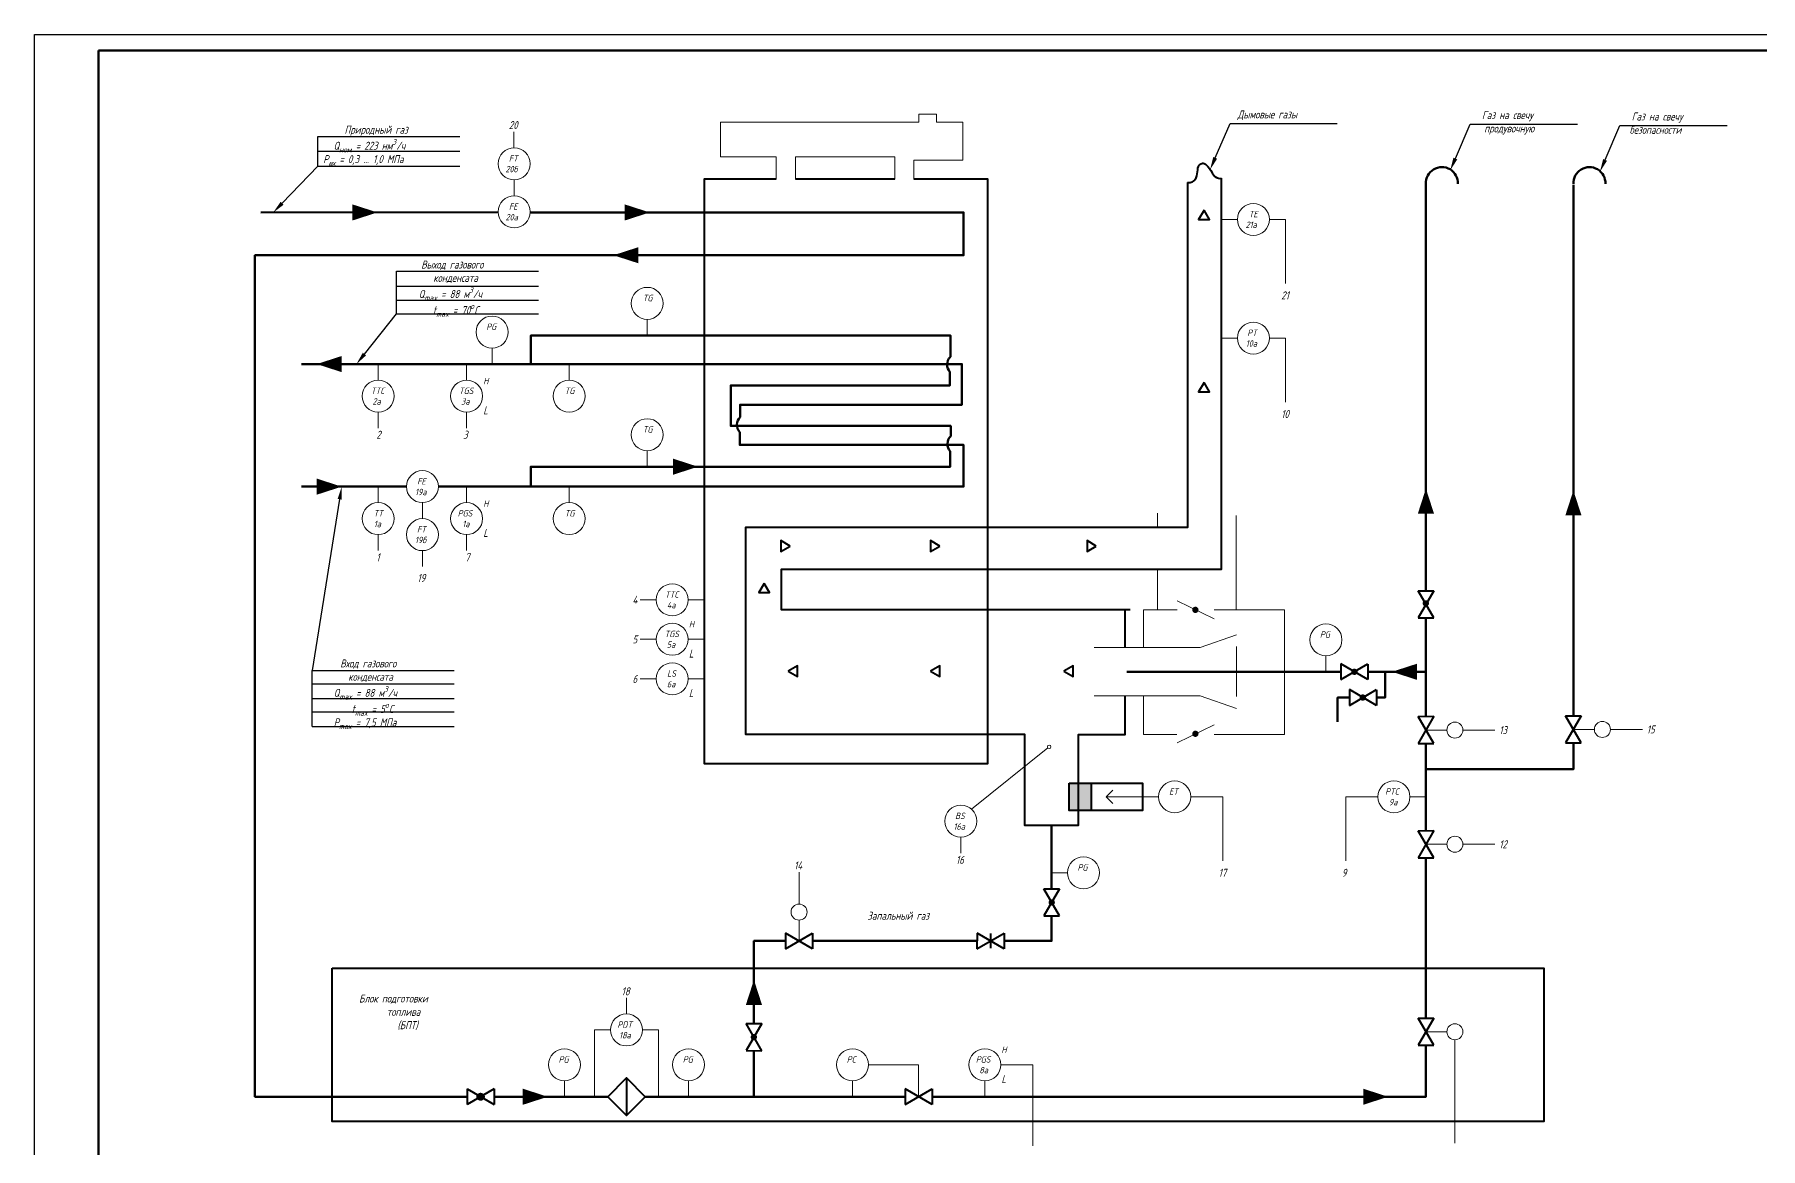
# Model space of a CAD drawing. Header units: millimetres. Extents: x 0 to 841, y 0 to 594.
# Drawn here: x 0 to 539, y 246 to 594 of the extents above; entities that cross this region are included whole.
import ezdxf
from ezdxf import colors
from ezdxf.entities.mleader import LeaderData, LeaderLine
from ezdxf.enums import TextEntityAlignment as Align
from ezdxf.math import Vec2, Vec3

# ---------------------------------------------------------------- set-up
doc = ezdxf.new("R2010")
doc.units = ezdxf.units.MM
doc.linetypes.add('ACAD_ISO02W100', pattern=[15, 12, -3])
for name, color, linetype, lineweight in [('1', 1, 'Continuous', 40), ('2', 1, 'Continuous', 20), ('Газ', 2, 'Continuous', 50), ('Конденсат', 45, 'Continuous', 50), ('Приборы', 170, 'Continuous', 20), ('Формат - толстая линия', 7, 'Continuous', 50)]:
    doc.layers.add(name, color=color, linetype=linetype, lineweight=lineweight)
doc.layers.add('Текст', color=7, linetype='Continuous')
doc.styles.add('2.5', font='isocpeur.ttf', dxfattribs={"oblique": 15, "height": 2.5})
doc.styles.add('3.5', font='isocpeur.ttf', dxfattribs={"oblique": 15, "height": 3.5})
doc.styles.add('GOST 2.304', font='CS_Gost2304.shx', dxfattribs={"oblique": 15})
doc.styles.get("Standard").update_dxf_attribs({"font": 'arial.ttf'})

# ---------------------------------------------------------------- blocks, each defined once
blk = doc.blocks.new('*U8')
at = {"color": 0, "linetype": 'ByBlock', "lineweight": -2}
blk.add_lwpolyline([(0, 594), (841, 594), (841, 0), (0, 0)], close=True, dxfattribs=at)
at = {"layer": 'Формат - толстая линия'}
blk.add_lwpolyline([(20, 589), (836, 589), (836, 5), (20, 5)], close=True, dxfattribs=at)
at = {"color": 0, "linetype": 'ByBlock', "lineweight": -2, "ltscale": 100}
for tag, height, style, p in [('№', 3.5, '3.5', (831, 585.5)), ('ДОКУМЕНТ', 3.5, '3.5', (776, 55)), ('ОБЪЕКТ_СТРОИТЕЛЬСТВА', 2.5, '2.5', (776, 42.5)), ('ЗДАНИЕ(СООРУЖЕНИЕ)', 2.5, '2.5', (751, 27.5)), ('СТАДИЯ', 3.5, '3.5', (793.5, 25)), ('ЛИСТ', 3.5, '3.5', (808.5, 25)), ('ЛИСТОВ', 3.5, '3.5', (826, 25)), ('ИЗОБРАЖЕНИЯ_ЛИСТА', 2.5, '2.5', (751, 12.5)), ('ОРГАНИЗАЦИЯ', 2.5, '2.5', (811, 12.5))]:
    blk.add_attdef(tag, text='', height=height, dxfattribs=dict(at, style=style)).set_placement(p, align=Align.MIDDLE_CENTER)
at = {"color": 0, "linetype": 'ByBlock', "lineweight": -2, "ltscale": 100, "style": '2.5'}
for tag, p in [('ГИП', (671.2, 31.25)), ('НАЧ.ОТД.', (671.2, 26.25)), ('ИСПОЛН.', (671.2, 21.25)), ('Н.КОНТР.', (671.2, 11.25)), ('ФОРМАТ', (791, 1.5))]:
    blk.add_attdef(tag, p, '', height=2.5, dxfattribs=at)
at = {"color": 0, "linetype": 'ByBlock', "lineweight": -2, "ltscale": 100, "style": '2.5', "width": 0.8}
for tag, p in [('ДАТА_1', (711, 32.5)), ('ДАТА_2', (711, 27.5)), ('ДАТА_3', (711, 22.5)), ('ДАТА_4', (711, 12.5))]:
    blk.add_attdef(tag, text='', height=2.5, dxfattribs=at).set_placement(p, align=Align.MIDDLE_CENTER)

msp = doc.modelspace()

# ---------------------------------------------------------------- hatches: boundary and pattern name
at = {"layer": '1', "linetype": 'ACAD_ISO02W100'}
h = msp.add_hatch(color=256, dxfattribs=at)
h.set_gradient(color1=(255, 0, 0), color2=(255, 0, 0), tint=1)
h.paths.add_polyline_path([(363.59, 414.72, 0.572357), (361.89, 414.73), (362.75, 414.23)])
h.paths.add_polyline_path([(363.72, 414.22, 0.131652), (363.59, 414.72), (362.75, 414.23), (363.59, 413.74, 0.127836)])
h.paths.add_polyline_path([(362.75, 414.23), (361.88, 413.73, 0.582365), (363.59, 413.74)])
h.paths.add_polyline_path([(361.89, 414.73, 0.135472), (361.75, 414.22, 0.131652), (361.88, 413.73), (362.75, 414.23)])
h = msp.add_hatch(color=256, dxfattribs=at)
h.set_gradient(color1=(255, 0, 0), color2=(255, 0, 0), tint=1)
h.paths.add_polyline_path([(435.58, 416.73, 0.572357), (433.87, 416.74), (434.74, 416.24)])
h.paths.add_polyline_path([(435.71, 416.24, 0.131652), (435.58, 416.73), (434.74, 416.24), (435.58, 415.76, 0.127836)])
h.paths.add_polyline_path([(434.74, 416.24), (433.87, 415.74, 0.582365), (435.58, 415.76)])
h.paths.add_polyline_path([(433.87, 416.74, 0.135472), (433.74, 416.24, 0.131652), (433.87, 415.74), (434.74, 416.24)])
h = msp.add_hatch(color=256, dxfattribs=at)
h.set_gradient(color1=(255, 0, 0), color2=(255, 0, 0), tint=1)
h.paths.add_polyline_path([(413.27, 395.36, 0.572357), (411.57, 395.37), (412.44, 394.87)])
h.paths.add_polyline_path([(413.41, 394.87, 0.131652), (413.27, 395.36), (412.44, 394.87), (413.28, 394.39, 0.127836)])
h.paths.add_polyline_path([(412.44, 394.87), (411.57, 394.37, 0.582365), (413.28, 394.39)])
h.paths.add_polyline_path([(411.57, 395.37, 0.135472), (411.43, 394.87, 0.131652), (411.57, 394.37), (412.44, 394.87)])
h = msp.add_hatch(color=256, dxfattribs=at)
h.set_gradient(color1=(255, 0, 0), color2=(255, 0, 0), tint=1)
h.paths.add_polyline_path([(415.89, 387.33, 0.572357), (414.19, 387.34), (415.05, 386.84)])
h.paths.add_polyline_path([(416.02, 386.83, 0.131652), (415.89, 387.33), (415.05, 386.84), (415.9, 386.35, 0.127836)])
h.paths.add_polyline_path([(415.05, 386.84), (414.18, 386.34, 0.582365), (415.9, 386.35)])
h.paths.add_polyline_path([(414.19, 387.34, 0.135472), (414.05, 386.83, 0.131652), (414.18, 386.34), (415.05, 386.84)])
h = msp.add_hatch(color=256, dxfattribs=at)
h.set_gradient(color1=(255, 0, 0), color2=(255, 0, 0), tint=1)
h.paths.add_polyline_path([(363.59, 375.02, -0.572357), (361.89, 375), (362.75, 375.5)])
h.paths.add_polyline_path([(363.72, 375.51, -0.131652), (363.59, 375.02), (362.75, 375.5), (363.59, 375.99, -0.127836)])
h.paths.add_polyline_path([(362.75, 375.5), (361.88, 376, -0.582365), (363.59, 375.99)])
h.paths.add_polyline_path([(361.89, 375, -0.135472), (361.75, 375.51, -0.131652), (361.88, 376), (362.75, 375.5)])
at = {"layer": '1'}
h = msp.add_hatch(color=256, dxfattribs=at)
h.dxf.hatch_style = 1
h.paths.add_polyline_path([(326.2, 360.1), (323.27, 360.1), (323.27, 351.52), (326.2, 351.52)])
h.paths.add_polyline_path([(330.15, 360.1), (326.2, 360.1), (326.2, 351.52), (330.15, 351.52)])
at = {"layer": '1', "linetype": 'ACAD_ISO02W100'}
h = msp.add_hatch(color=256, dxfattribs=at)
h.set_gradient(color1=(255, 0, 0), color2=(255, 0, 0), tint=1)
h.paths.add_polyline_path([(318.71, 323.31, 0.572357), (317.01, 323.33), (317.87, 322.83)])
h.paths.add_polyline_path([(318.84, 322.82, 0.131652), (318.71, 323.31), (317.87, 322.83), (318.72, 322.34, 0.127836)])
h.paths.add_polyline_path([(317.87, 322.83), (317, 322.33, 0.582365), (318.72, 322.34)])
h.paths.add_polyline_path([(317.01, 323.33, 0.135472), (316.87, 322.82, 0.131652), (317, 322.33), (317.87, 322.83)])
h = msp.add_hatch(color=256, dxfattribs=at)
h.set_gradient(color1=(255, 0, 0), color2=(255, 0, 0), tint=1)
h.paths.add_polyline_path([(225.66, 281.2, 0.572357), (223.96, 281.21), (224.82, 280.71)])
h.paths.add_polyline_path([(225.79, 280.71, 0.131652), (225.66, 281.2), (224.82, 280.71), (225.66, 280.23, 0.127836)])
h.paths.add_polyline_path([(224.82, 280.71), (223.95, 280.21, 0.582365), (225.66, 280.23)])
h.paths.add_polyline_path([(223.96, 281.21, 0.135472), (223.82, 280.71, 0.131652), (223.95, 280.21), (224.82, 280.71)])
h = msp.add_hatch(color=256, dxfattribs=at)
h.set_gradient(color1=(255, 0, 0), color2=(255, 0, 0), tint=1)
h.paths.add_polyline_path([(140.31, 262.57, 0.572357), (138.61, 262.58), (139.47, 262.08)])
h.paths.add_polyline_path([(140.44, 262.08, 0.131652), (140.31, 262.57), (139.47, 262.08), (140.31, 261.6, 0.127836)])
h.paths.add_polyline_path([(139.47, 262.08), (138.6, 261.58, 0.582365), (140.31, 261.6)])
h.paths.add_polyline_path([(138.61, 262.58, 0.135472), (138.47, 262.08, 0.131652), (138.6, 261.58), (139.47, 262.08)])

# ---------------------------------------------------------------- linework, layer by layer
for p, q in [((135.25, 264.54), (135.22, 259.63)), ((143.69, 264.54), (143.72, 259.63)), ((185.02, 267.96), (185.02, 256.2))]:
    msp.add_line(p, q, dxfattribs=at)
at = {"layer": '1'}
for points in [[(231.79, 548.85), (209.31, 548.85), (209.31, 366.17), (297.85, 366.17), (297.85, 548.83), (274.79, 548.83)], [(360.27, 547.79), (360.27, 439.95), (222.17, 439.95), (222.17, 375.38), (309.3, 375.38), (309.3, 346.93), (326.2, 346.93), (326.2, 375.24), (340.75, 375.24), (340.75, 387.33)], [(342.32, 414.26), (233.48, 414.26), (233.48, 426.93), (370.85, 426.93), (370.85, 549.08)], [(268.8, 548.83), (237.83, 548.83)], [(340.75, 402.51), (340.75, 414.26)]]:
    msp.add_lwpolyline(points, dxfattribs=at)
for points in [[(365.43, 539.13), (363.75, 536.22), (367.1, 536.22)], [(365.43, 485.25), (363.75, 482.35), (367.1, 482.35)], [(236.17, 434.17), (233.27, 435.85), (233.27, 432.49)], [(282.89, 434.17), (279.98, 435.85), (279.98, 432.49)], [(331.78, 434.17), (328.88, 435.85), (328.88, 432.49)], [(228.05, 422.5), (226.38, 419.6), (229.73, 419.6)], [(235.53, 395.05), (238.43, 393.38), (238.43, 396.73)], [(280.02, 395.05), (282.93, 393.38), (282.93, 396.73)], [(321.61, 395.05), (324.51, 393.38), (324.51, 396.73)], [(323.27, 360.1), (346.26, 360.1), (346.26, 351.52), (323.27, 351.52)], [(323.27, 360.1), (330.15, 360.1), (330.15, 351.52), (323.27, 351.52)], [(93.11, 302.27), (471.57, 302.27), (471.57, 254.39), (93.11, 254.39)], [(179.14, 262.08), (185.02, 267.96), (190.9, 262.08), (185.02, 256.2)]]:
    msp.add_lwpolyline(points, close=True, dxfattribs=at)
at = {"layer": '1', "linetype": 'ACAD_ISO02W100'}
for points in [[(432.33, 420.17), (437.22, 420.2), (432.31, 411.72), (437.22, 411.69), (432.31, 420.17)], [(416.59, 397.3), (416.62, 392.41), (408.15, 397.32), (408.12, 392.41), (416.59, 397.32)], [(419.33, 389.27), (419.36, 384.38), (410.89, 389.29), (410.86, 384.38), (419.33, 389.29)], [(432.33, 380.93), (437.22, 380.96), (432.31, 372.49), (437.22, 372.46), (432.31, 380.93)], [(478.4, 381.1), (483.29, 381.13), (478.39, 372.66), (483.29, 372.63), (478.39, 381.1)], [(432.33, 345.22), (437.22, 345.25), (432.31, 336.78), (437.22, 336.75), (432.31, 345.22)], [(315.37, 327.06), (320.27, 327.09), (315.36, 318.61), (320.27, 318.58), (315.36, 327.06)], [(243.14, 313.21), (243.17, 308.32), (234.7, 313.23), (234.67, 308.32), (243.14, 313.23)], [(302.97, 313.21), (303, 308.32), (294.53, 313.23), (294.5, 308.32), (302.97, 313.23)], [(298.76, 313.05), (298.76, 308.5)], [(432.33, 286.63), (437.22, 286.66), (432.31, 278.19), (437.22, 278.16), (432.31, 286.63)], [(222.41, 284.93), (227.3, 284.96), (222.4, 276.49), (227.3, 276.46), (222.4, 284.93)], [(143.69, 264.52), (135.22, 259.63)], [(135.25, 264.52), (143.72, 259.63)], [(280.51, 264.53), (280.54, 259.64), (272.07, 264.55), (272.04, 259.64), (280.51, 264.55)]]:
    msp.add_lwpolyline(points, dxfattribs=at)
msp.add_circle((139.45, 262.08), 0.986, dxfattribs=at)
at = {"layer": '1'}
msp.add_spline([(360.27, 547.79), (361.83, 547.99), (363, 549.26), (363.45, 551.69), (364.26, 553.5), (365.21, 553.77), (366.12, 553.32), (369.95, 549.08), (370.85, 549.08)], degree=3, dxfattribs=at)
at = {"layer": '2'}
for points in [[(231.79, 548.85), (231.79, 555.8), (214.36, 555.8), (214.36, 566.63), (276.38, 566.63), (276.38, 569.07), (281.89, 569.07), (281.89, 566.63), (290.05, 566.63), (290.05, 554.77), (274.79, 554.77), (274.79, 548.83)], [(237.83, 548.83), (237.83, 555.73), (268.8, 555.73), (268.8, 548.83)], [(350.95, 444.48), (350.95, 439.95)], [(375.49, 414.26), (375.49, 443.66)], [(350.95, 426.93), (350.95, 414.26)], [(357, 417.07), (368.56, 411.41)], [(357, 414.26), (346.52, 414.26), (346.52, 402.51)], [(368.61, 375.24), (390.57, 375.24), (390.57, 414.26), (368.56, 414.26)], [(331.11, 402.51), (364.24, 402.51), (375.57, 406.41)], [(375.57, 402.74), (375.57, 387.1)], [(331.11, 387.33), (364.24, 387.33), (375.57, 383.43)], [(346.52, 387.33), (346.52, 375.24), (356.9, 375.24)], [(357, 372.66), (368.56, 378.32)]]:
    msp.add_lwpolyline(points, dxfattribs=at)
at = {"layer": 'Газ'}
for points in [[(434.75, 420.18), (434.75, 547.29)], [(480.82, 381.12), (480.82, 547.05)], [(154.94, 538.4), (290.33, 538.4), (290.33, 525.03), (68.95, 525.03), (68.95, 262.08), (135.23, 262.08)], [(70.76, 538.4), (144.95, 538.48)], [(434.75, 380.94), (434.74, 411.71)], [(408.13, 394.87), (341.34, 394.87)], [(434.75, 394.87), (416.61, 394.87)], [(421.99, 394.87), (421.99, 386.83), (419.35, 386.83)], [(410.88, 386.81), (407.18, 386.83), (407.18, 379.27)], [(434.75, 364.43), (480.82, 364.43), (480.81, 372.64)], [(434.75, 345.24), (434.77, 372.47)], [(317.79, 327.07), (317.79, 346.93)], [(434.75, 286.65), (434.77, 336.76)], [(302.99, 310.77), (317.79, 310.77), (317.81, 318.6)], [(224.83, 284.94), (224.83, 310.77), (234.68, 310.78)], [(243.16, 310.77), (294.51, 310.78)], [(224.83, 262.08), (224.79, 276.47)], [(280.53, 262.08), (434.75, 262.08), (434.74, 278.18)], [(143.7, 262.08), (179.14, 262.08)], [(190.9, 262.08), (272.06, 262.08)]]:
    msp.add_lwpolyline(points, dxfattribs=at)
for points in [[(99.4, 538.4, 5.04, 0, 0), (107.19, 538.4, 0, 0, 0)], [(184.47, 538.4, 5.04, 0, 0), (192.26, 538.4, 0, 0, 0)], [(184.47, 538.4, 2.52, 0, 0), (188.64, 538.4, 0, 0, 0)], [(188.73, 525.03, 5.04, 0, 0), (180.94, 525.03, 0, 0, 0)], [(188.73, 525.03, 2.52, 0, 0), (184.57, 525.03, 0, 0, 0)], [(434.75, 444.31, 5.04, 0, 0), (434.75, 452.1, 0, 0, 0)], [(480.82, 443.73, 5.04, 0, 0), (480.82, 451.52, 0, 0, 0)], [(434.75, 446.36, 2.52, 0, 0), (434.75, 450.52, 0, 0, 0)], [(480.82, 446.36, 2.52, 0, 0), (480.82, 450.52, 0, 0, 0)], [(431.94, 394.87, 5.04, 0, 0), (424.15, 394.87, 0, 0, 0)], [(429.8, 394.87, 2.52, 0, 0), (425.63, 394.87, 0, 0, 0)], [(224.83, 290.8, 5.04, 0, 0), (224.83, 298.59, 0, 0, 0)], [(152.62, 262.08, 5.04, 0, 0), (160.41, 262.08, 0, 0, 0)], [(415.15, 262.08, 5.04, 0, 0), (422.93, 262.08, 0, 0, 0)], [(152.62, 262.08, 2.52, 0, 0), (156.79, 262.08, 0, 0, 0)], [(415.15, 262.08, 2.52, 0, 0), (419.31, 262.08, 0, 0, 0)]]:
    msp.add_lwpolyline(points, format="xyseb", dxfattribs=at)
for centre in [(439.75, 547.57), (485.82, 547.57)]:
    msp.add_arc(centre, 5, 357.5185, 183.2157, dxfattribs=at)
at = {"layer": 'Конденсат'}
for points in [[(286.19, 493.26), (286.19, 500), (155.15, 500), (155.15, 491.02)], [(220.51, 474.46), (220.51, 478.33), (289.82, 478.33), (289.82, 491.02), (83.54, 491.02)], [(286.29, 468.49), (286.29, 471.7), (217.61, 471.7), (217.61, 484.33), (286.06, 484.33), (286.06, 488.54)], [(126.26, 452.72), (290.32, 452.72), (290.32, 465.75), (220.38, 465.75), (220.38, 469.73)], [(155.1, 452.72), (155.1, 458.95), (286.17, 458.95), (286.17, 463.77)], [(83.54, 452.72), (116.26, 452.72)]]:
    msp.add_lwpolyline(points, dxfattribs=at)
for points in [[(96.05, 491.02, 5.04, 0, 0), (88.26, 491.02, 0, 0, 0)], [(199.56, 458.95, 5.04, 0, 0), (207.35, 458.95, 0, 0, 0)], [(199.56, 458.95, 2.52, 0, 0), (203.73, 458.95, 0, 0, 0)], [(88.26, 452.72, 5.04, 0, 0), (96.05, 452.72, 0, 0, 0)], [(88.26, 452.72, 2.52, 0, 0), (92.43, 452.72, 0, 0, 0)]]:
    msp.add_lwpolyline(points, format="xyseb", dxfattribs=at)
for centre in [(288.6, 490.83), (222.92, 472.03), (288.7, 466.06)]:
    msp.add_arc(centre, 3.42, 134.7986, 222.1743, dxfattribs=at)
at = {"layer": 'Приборы'}
for p, q in [((149.81, 558.64), (149.81, 563.64)), ((149.95, 548.6), (149.95, 543.6)), ((375.85, 536.22), (370.85, 536.22)), ((385.85, 536.22), (390.85, 536.22)), ((390.85, 536.22), (390.85, 516.22)), ((191.5, 500), (191.5, 505)), ((375.85, 499.14), (370.85, 499.14)), ((385.85, 499.14), (390.85, 499.14)), ((390.85, 499.14), (390.85, 479.14)), ((107.43, 486.02), (107.43, 491.02)), ((135.08, 486.02), (135.08, 491.02)), ((143.03, 491.02), (143.03, 496.02)), ((167.12, 486.02), (167.12, 491.02)), ((107.43, 476.02), (107.43, 471.02)), ((135.08, 476.02), (135.08, 471.02)), ((135.08, 471.02), (135.08, 471.02)), ((191.5, 458.95), (191.5, 463.95)), ((107.43, 447.72), (107.43, 452.72)), ((121.26, 447.72), (121.26, 442.72)), ((135.08, 447.72), (135.08, 452.72)), ((167.12, 447.72), (167.12, 452.72)), ((107.43, 437.72), (107.43, 432.72)), ((135.08, 437.72), (135.08, 432.72)), ((121.26, 432.72), (121.26, 427.72)), ((194.31, 417.37), (189.31, 417.37)), ((209.31, 417.37), (204.31, 417.37)), ((194.31, 405.02), (189.31, 405.02)), ((209.31, 405.02), (204.31, 405.02)), ((403.53, 394.87), (403.53, 399.87)), ((194.31, 392.66), (189.31, 392.66)), ((209.31, 392.66), (204.31, 392.66)), ((434.78, 376.65), (441.3, 376.65)), ((446.3, 376.65), (456.3, 376.65)), ((480.85, 376.85), (487.37, 376.85)), ((492.37, 376.85), (502.37, 376.85)), ((316.63, 371.07), (292.78, 351.93)), ((334.88, 355.81), (336.97, 357.86)), ((351.26, 355.81), (334.88, 355.81)), ((334.88, 355.81), (336.97, 353.76)), ((361.26, 355.81), (371.26, 355.81)), ((371.26, 355.81), (371.26, 335.81)), ((409.76, 355.81), (419.76, 355.81)), ((409.76, 355.81), (409.76, 335.81)), ((434.76, 355.8), (429.76, 355.8)), ((289.47, 343.18), (289.47, 338.18)), ((434.78, 340.97), (441.3, 340.97)), ((446.3, 340.97), (456.3, 340.97)), ((238.92, 322.3), (238.92, 332.3)), ((322.79, 332.07), (317.79, 332.07)), ((238.92, 310.78), (238.92, 317.3)), ((185.02, 287.96), (185.02, 292.96)), ((180.02, 282.96), (175.02, 282.96)), ((175.02, 282.96), (175.02, 262.08)), ((190.02, 282.96), (195.02, 282.96)), ((195.02, 282.96), (195.02, 262.08)), ((434.77, 282.4), (441.29, 282.4)), ((443.79, 279.9), (443.79, 247.59)), ((260.64, 272.08), (276.29, 272.08)), ((276.29, 272.08), (276.29, 272.08)), ((276.29, 272.08), (276.29, 262.1)), ((301.95, 272.08), (311.95, 272.08)), ((311.95, 272.08), (311.95, 246.73)), ((165.63, 262.08), (165.63, 267.08)), ((204.41, 262.08), (204.41, 267.08)), ((255.64, 262.08), (255.64, 267.08)), ((296.95, 262.08), (296.95, 267.08))]:
    msp.add_line(p, q, dxfattribs=at)
for centre, radius in [((149.95, 553.6), 5), ((149.95, 538.6), 5), ((380.85, 536.22), 5), ((191.5, 510), 5), ((143.03, 501.02), 5), ((380.85, 499.14), 5), ((107.43, 481.02), 5), ((135.08, 481.02), 5), ((167.12, 481.02), 5), ((191.5, 468.95), 5), ((121.26, 452.72), 5), ((107.43, 442.72), 5), ((135.08, 442.72), 5), ((167.12, 442.72), 5), ((121.26, 437.72), 5), ((199.31, 417.37), 5), ((199.31, 405.02), 5), ((403.53, 404.87), 5), ((199.31, 392.66), 5), ((443.8, 376.65), 2.5), ((489.87, 376.85), 2.5), ((317.06, 371.41), 0.55), ((356.26, 355.81), 5), ((424.76, 355.8), 5), ((289.47, 348.18), 5), ((443.8, 340.97), 2.5), ((327.79, 332.07), 5), ((238.92, 319.8), 2.5), ((185.02, 282.96), 5), ((443.79, 282.4), 2.5), ((165.63, 272.08), 5), ((204.41, 272.08), 5), ((255.64, 272.08), 5), ((296.95, 272.08), 5)]:
    msp.add_circle(centre, radius, dxfattribs=at)
at = {"layer": 'Текст'}
for p, q in [((88.58, 557.51), (88.58, 562.17)), ((88.58, 562.17), (132.91, 562.17)), ((88.58, 552.85), (88.58, 557.51)), ((88.58, 557.51), (132.91, 557.51)), ((113.19, 515.36), (113.19, 520.02)), ((113.19, 520.02), (157.52, 520.02)), ((113.19, 506.69), (113.19, 515.36)), ((113.19, 515.36), (157.52, 515.36)), ((113.19, 511.02), (157.52, 511.02)), ((86.83, 386.5), (86.83, 395.26)), ((86.83, 391.15), (131.16, 391.15)), ((86.83, 386.5), (131.16, 386.5)), ((86.83, 377.73), (86.83, 386.5)), ((86.83, 382.39), (131.16, 382.39)), ((86.83, 377.73), (131.16, 377.73))]:
    msp.add_line(p, q, dxfattribs=at)

# ---------------------------------------------------------------- block references
msp.add_blockref('*U8', (0.1, 0))

# ---------------------------------------------------------------- texts
at = {"layer": 'Текст', "style": 'GOST 2.304'}
for s, width, heights, insert, char_height, attachment_point in [('20', 6.1964, [2.79], (148.26, 566.95), 2.5, 1), ('\\A1;\\pi8.91723;Дымовые газы', 45.5811, [0], (367, 570.28), 2.5, 1), ('\\A1;\\pi10.24583;Газ на свечу \\P\\pi10.94531;продувочную', 45.5811, [0], (442.01, 570.08), 2.5, 1), ('\\A1;\\pi10.24583;Газ на свечу \\P\\pi9.58053;безопасности', 45.5811, [0], (488.78, 569.63), 2.5, 1), ('\\A1;\\pi8.44531;Природный газ\\P\\pi5.00675;Q{\\H0.7x;\\S^ ном;} = 223 нм{\\H0.7x;\\S3^ ;}/ч\\P\\pi1.77613;Р{\\H0.7x;\\S^ вх;} = 0,3 ... 1,0 МПа', 45.5811, [0], (88.5, 565.51), 2.5, 1), ('\\pi1.89349;FT\\P\\pi0.84587;20б', 7.3705, [0], (146.36, 556.27), 2, 1), ('\\pi1.94111;FE\\P\\pi0.87573;20а', 7.3705, [0], (146.36, 541.27), 2, 1), ('\\pi2.14103;TE\\P\\pi1.15288;21a', 7.2344, [0], (377.26, 538.89), 2, 1), ('\\A1;\\pi7.79055;Выход газового \\P\\pi11.54055;конденсата\\P\\pi7.00521;Q{\\H0.7x;\\S^ max;} = 88 м{\\H0.7x;\\S3^ ;}/ч\\P\\pi11.41794;t{\\H0.7x;\\S^ max;} = 70{\\H0.7x;\\So^ ;}C', 45.5811, [0], (113.11, 523.36), 2.5, 1), ('\\pi2.17762;TG', 7.3705, [0], (187.91, 512.67), 2, 1), ('21', 7.3705, [0], (389.55, 513.74), 2.5, 1), ('\\pi1.76681;PG', 7.3705, [0], (139.44, 503.69), 2, 1), ('\\pi1.68261;PT\\P\\pi1.21509;10а', 7.2344, [0], (377.26, 501.81), 2, 1), ('H', 7.3705, [0], (140.28, 486.72), 2, 1), ('\\pi1.32048;TTC\\P\\pi1.82811;2а', 7.3705, [0], (103.85, 483.69), 2, 1), ('\\pi1.19972;TGS\\P\\pi1.87915;3а', 7.3705, [0], (131.49, 483.69), 2, 1), ('\\pi2.17762;TG', 7.3705, [0], (163.53, 483.69), 2, 1), ('L', 7.3705, [0], (140.28, 475.32), 2.5, 7), ('10', 7.3705, [0], (389.55, 476.66), 2.5, 1), ('2', 7.3705, [0], (106.87, 470.19), 2.5, 1), ('3', 7.3705, [0], (133.99, 470.19), 2.5, 1), ('\\pi2.17762;TG', 7.3705, [0], (187.91, 471.62), 2, 1), ('\\pi1.94111;FE\\P\\pi1.28311;19а', 7.3705, [0], (117.68, 455.39), 2, 1), ('H', 7.3705, [0], (140.28, 448.42), 2, 1), ('\\pi2.16144;TT\\P\\pi2.23549;1а', 7.3705, [0], (103.85, 445.39), 2, 1), ('\\pi0.78891;PGS\\P\\pi2.23549;1а', 7.3705, [0], (131.49, 445.39), 2, 1), ('\\pi2.17762;TG', 7.3705, [0], (163.53, 445.39), 2, 1), ('\\pi1.89349;FT\\P\\pi1.25326;19б', 7.3705, [0], (117.68, 440.39), 2, 1), ('L', 7.3705, [0], (140.28, 437.01), 2.5, 7), ('1', 7.3705, [0], (106.87, 431.88), 2.5, 1), ('7', 7.3705, [0], (134.61, 431.88), 2.5, 1), ('19', 7.3705, [0], (119.68, 425.43), 2.5, 1), ('4', 7.3705, [0], (186.89, 418.6), 2.5, 1), ('\\pi1.32048;TTC\\P\\pi1.91742;4а', 7.3705, [0], (195.72, 420.04), 2, 1), ('H', 7.3705, [0], (204.51, 410.72), 2, 1), ('5', 7.3705, [0], (186.89, 406.24), 2.5, 1), ('\\pi1.19972;TGS\\P\\pi1.87915;5а', 7.3705, [0], (195.72, 407.69), 2, 1), ('\\pi1.69878;PG', 7.2344, [0], (399.94, 407.54), 2, 1), ('L', 7.3705, [0], (204.51, 399.31), 2.5, 7), ('\\A1;\\pi9.04055;Вход газового \\P\\pi11.54055;конденсата\\P\\pi7.00522;Q{\\H0.7x;\\S^ max;\\H1.42857x; = 88 м\\H0.7x;\\S3^ ;\\H1.42857x;/ч\\P\\pi12.60845;t\\H0.7x;\\S^ max;\\H1.42857x; = 5\\H0.7x;\\So^ ;\\H1.42857x;C\\P\\pi7.14219;}Р{\\H0.7x;\\S^ max;} = 7,5 МПа', 45.5811, [0], (86.55, 398.72), 2.5, 1), ('6', 7.3705, [0], (186.89, 393.88), 2.5, 1), ('\\pi1.97939;LS\\P\\pi1.914;6а', 7.3705, [0], (195.72, 395.33), 2, 1), ('L', 7.3705, [0], (204.51, 386.96), 2.5, 7), ('13', 7.3705, [0], (457.66, 377.89), 2.5, 1), ('15', 7.3705, [0], (503.73, 378.1), 2.5, 1), ('\\pi1.84587;ET', 7.3705, [0], (352.67, 358.48), 2, 1), ('\\pi0.84164;PTC\\P\\pi2.00068;9a', 7.2344, [0], (421.17, 358.47), 2, 1), ('\\pi1.78891;BS\\P\\pi1.28311;16а', 7.3705, [0], (285.88, 350.85), 2, 1), ('12', 7.3705, [0], (457.66, 342.22), 2.5, 1), ('14', 7.3705, [0], (237.37, 335.61), 2.5, 1), ('16', 7.3705, [0], (287.96, 337.37), 2.5, 1), ('\\pi1.69878;PG', 7.2344, [0], (324.21, 334.74), 2, 1), ('17', 7.3705, [0], (369.97, 333.32), 2.5, 1), ('9', 7.3705, [0], (408.47, 333.32), 2.5, 1), ('\\A1;\\pi8.67173;Запальный газ', 45.5811, [0], (251.59, 319.89), 2.5, 1), ('\\A1;\\pi5.94531;Блок подготовки\\P\\pi14.63578;топлива\\P\\pi17.9244;(БПТ)', 45.5811, [0], (95.52, 294.03), 2.5, 1), ('18', 7.3705, [0], (183.47, 296.27), 2.5, 1), ('\\pi0.75063;PDT\\P\\pi1.28311;18а', 7.3705, [0], (181.43, 285.63), 2, 1), ('H', 7.3705, [0], (302.14, 277.79), 2, 1), ('\\pi1.76681;PG', 7.3705, [0], (162.04, 274.75), 2, 1), ('\\pi1.76681;PG', 7.3705, [0], (200.83, 274.75), 2, 1), ('\\pi1.76681;PC', 7.3705, [0], (252.05, 274.75), 2, 1), ('\\pi0.78891;PGS\\P\\pi1.87915;8а', 7.3705, [0], (293.36, 274.75), 2, 1), ('L', 7.3705, [0], (302.14, 266.38), 2.5, 7)]:
    msp.add_mtext_dynamic_manual_height_columns(s, width=width, gutter_width=12.5, heights=heights, dxfattribs=dict(at, insert=insert, char_height=char_height, attachment_point=attachment_point))

# ---------------------------------------------------------------- leaders
at = {"layer": 'Текст'}
ml = msp.add_multileader_mtext('Standard', dxfattribs=at)
ml.set_content('', color=256)
ml.set_leader_properties()
ml.build(insert=Vec2(0, 0))
ctx = ml.context
ctx.base_point, ctx.plane_origin = Vec3(407.07, 566.23), Vec3(367.34, 551.78)
notes = []
notes.append((ctx, [(1, (1, 1, 0), (373.56, 566.23), (1, 0), 33.51, [(0, [(367.34, 551.78)], 0, [])])]))
ctx.mtext.insert, ctx.mtext.flow_direction = Vec3(409.07, 568.23), 5
ml = msp.add_multileader_mtext('Standard', dxfattribs=at)
ml.set_content('', color=256)
ml.set_leader_properties()
ml.build(insert=Vec2(0, 0))
ctx = ml.context
ctx.base_point, ctx.plane_origin = Vec3(482.08, 566.03), Vec3(442.36, 551.57)
notes.append((ctx, [(1, (1, 1, 0), (448.57, 566.03), (1, 0), 33.51, [(0, [(442.36, 551.57)], 0, [])])]))
ctx.mtext.insert, ctx.mtext.flow_direction = Vec3(484.08, 568.03), 5
ml = msp.add_multileader_mtext('Standard', dxfattribs=at)
ml.set_content('', color=256)
ml.set_leader_properties()
ml.build(insert=Vec2(0, 0))
ctx = ml.context
ctx.base_point, ctx.plane_origin = Vec3(528.85, 565.58), Vec3(489.13, 551.13)
notes.append((ctx, [(1, (1, 1, 0), (495.34, 565.58), (1, 0), 33.51, [(0, [(489.13, 551.13)], 0, [])])]))
ctx.mtext.insert, ctx.mtext.flow_direction = Vec3(530.85, 567.58), 5
ml = msp.add_multileader_mtext('Standard', dxfattribs=at)
ml.set_content('', color=256)
ml.set_leader_properties()
ml.build(insert=Vec2(0, 0))
ctx = ml.context
ctx.base_point, ctx.plane_origin = Vec3(132.91, 552.85), Vec3(82.36, 538.4)
notes.append((ctx, [(1, (1, 1, 0), (88.58, 552.85), (1, 0), 44.33, [(0, [(74.68, 538.4)], 0, [])])]))
ctx.mtext.insert, ctx.mtext.flow_direction = Vec3(134.91, 554.85), 5
ml = msp.add_multileader_mtext('Standard', dxfattribs=at)
ml.set_content('', color=256)
ml.set_leader_properties()
ml.build(insert=Vec2(0, 0))
ctx = ml.context
ctx.base_point, ctx.plane_origin = Vec3(157.52, 506.69), Vec3(106.97, 496.25)
notes.append((ctx, [(1, (1, 1, 0), (113.19, 506.69), (1, 0), 44.33, [(0, [(100.66, 491.02)], 0, [])])]))
ctx.mtext.insert, ctx.mtext.flow_direction = Vec3(159.52, 508.69), 5
ml = msp.add_multileader_mtext('Standard', dxfattribs=at)
ml.set_content('', color=256)
ml.set_leader_properties()
ml.build(insert=Vec2(0, 0))
ctx = ml.context
ctx.base_point, ctx.plane_origin = Vec3(131.16, 395.26), Vec3(103.73, 452.71)
notes.append((ctx, [(1, (1, 1, 0), (86.83, 395.26), (1, 0), 44.33, [(0, [(96.05, 452.72)], 0, [])])]))
ctx.mtext.insert, ctx.mtext.flow_direction = Vec3(133.16, 397.26), 5
for ctx, leaders in notes:
    for number, flags, end, landing, length, lines in leaders:
        leader = LeaderData()
        leader.index, (leader.has_last_leader_line, leader.has_dogleg_vector, leader.attachment_direction) = number, flags
        leader.last_leader_point, leader.dogleg_vector, leader.dogleg_length = Vec3(end), Vec3(landing), length
        for number, points, colour, breaks in lines:
            line = LeaderLine()
            line.index, line.vertices, line.color, line.breaks = number, Vec3.list(points), colors.encode_raw_color(colour), breaks
            leader.lines.append(line)
        ctx.leaders.append(leader)

doc.saveas('drawing.dxf')
